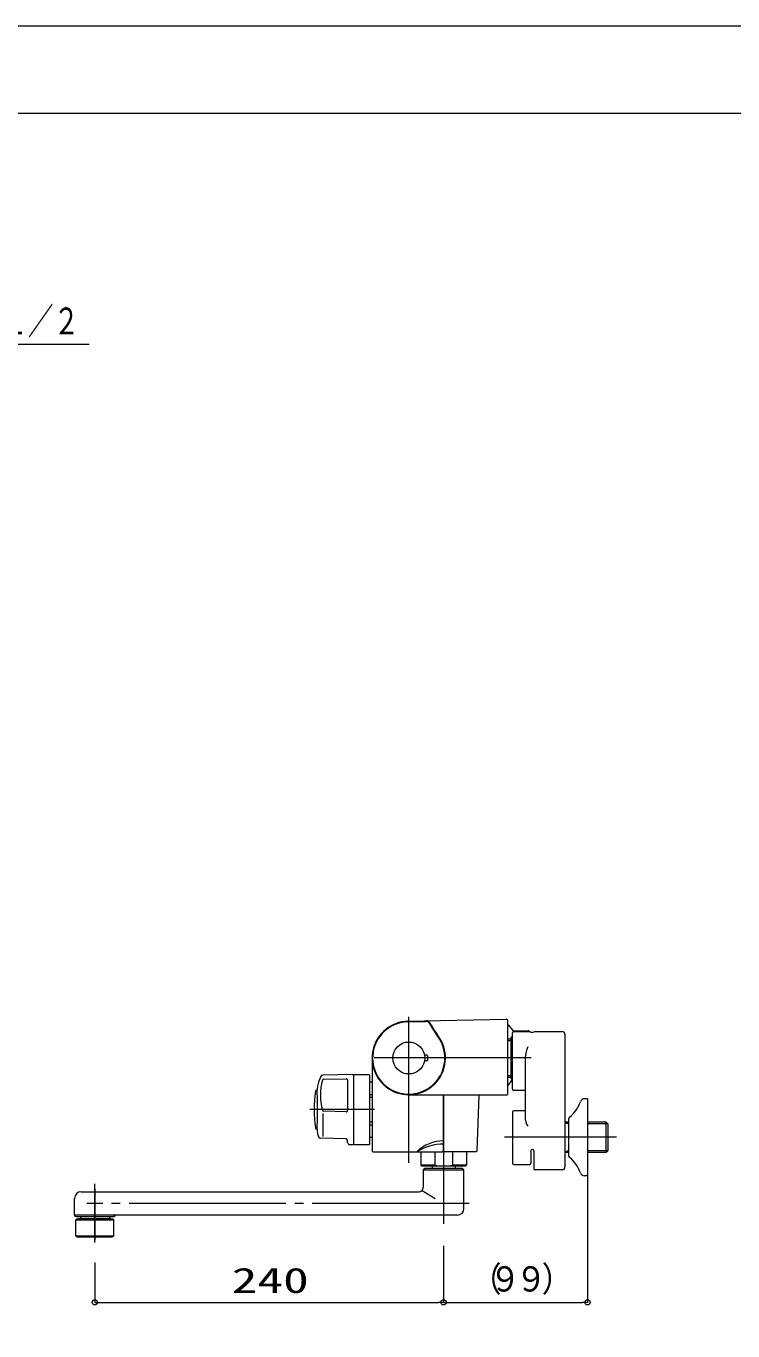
# Model space of a CAD drawing. Units: millimetres on the paper. Extents: x -305 to 305, y -152 to 152.
# Drawn here: x -28.6 to 52.4, y -1 to 148.5 of the extents above; entities that cross this region are included whole.
import ezdxf
from ezdxf.enums import TextEntityAlignment as Align

# ---------------------------------------------------------------- set-up
doc = ezdxf.new("R2010")
doc.units = ezdxf.units.MM
doc.linetypes.add('LONG_CHAIN', pattern=[21, 18, -1, 1, -1])
for name, color, linetype, lineweight in [('0-0_0', 7, 'Continuous', 9), ('0-1_VIEW0001', 7, 'Continuous', 9), ('0-3_図面枠', 3, 'Continuous', 9), ('0-4_DEFPOINTS', 7, 'Continuous', 9)]:
    doc.layers.add(name, color=color, linetype=linetype, lineweight=lineweight)
doc.styles.add('ＭＳ ゴシック', font='')
doc.styles.get('ＭＳ ゴシック').set_extended_font_data('MS Gothic')

# ---------------------------------------------------------------- blocks, each defined once
blk = doc.blocks.new('_ORIGIN')
at = {"layer": '0-0_0'}
blk.add_line((0, 0), (-1, 0), dxfattribs=at)
blk.add_circle((0, 0), 0.5, dxfattribs=at)
blk = doc.blocks.new('SYM0003')
at = {"layer": '0-0_0'}
for p, q in [((0, 0), (4.205, 3.626)), ((4.205, 3.626), (20.918, 3.626)), ((0, 0), (1.779, 2.615)), ((0, 0), (2.848, 1.375))]:
    blk.add_line(p, q, dxfattribs=at)
at = {"layer": '0-0_0', "style": 'ＭＳ ゴシック', "width": 0.7}
blk.add_text('ＰＪ１／２', height=3.079, dxfattribs=at).set_placement((5.061, 3.834), align=Align.BOTTOM_LEFT)

msp = doc.modelspace()

# ---------------------------------------------------------------- linework, layer by layer
at = {"layer": '0-1_VIEW0001'}
for p, q in [((15.15, 34.445), (26.425, 34.701)), ((15.151, 34.412), (17.218, 34.459)), ((15.152, 34.378), (17.219, 34.425)), ((26.596, 26.113), (26.596, 34.534)), ((26.612, 26.121), (26.612, 34.104)), ((26.637, 34.041), (27.182, 33.393)), ((27.129, 26.67), (27.129, 33.104)), ((27.207, 33.363), (27.207, 33.245)), ((27.245, 33.363), (28.946, 33.363)), ((27.296, 33.271), (29.079, 33.271)), ((29.029, 33.279), (29.029, 33.271)), ((29.746, 33.271), (32.829, 33.271)), ((33.162, 32.938), (33.162, 17.747)), ((26.612, 32.441), (26.946, 32.441)), ((26.612, 32.247), (26.946, 32.247)), ((26.946, 32.571), (26.946, 27.904)), ((11.046, 29.973), (11.046, 19.571)), ((17.308, 30.571), (17.116, 30.571)), ((17.392, 30.488), (17.392, 29.988)), ((28.579, 29.996), (28.579, 23.517)), ((17.308, 29.904), (17.116, 29.904)), ((8.814, 28.331), (5.38, 28.271)), ((5.503, 27.825), (8.063, 27.866)), ((8.232, 27.699), (8.232, 24.225)), ((8.899, 28.248), (8.899, 20.404)), ((10.682, 28.321), (8.982, 28.321)), ((10.732, 28.271), (10.732, 20.321)), ((10.732, 27.488), (11.046, 27.488)), ((26.612, 28.228), (26.946, 28.228)), ((26.612, 28.034), (26.946, 28.034)), ((27.114, 27.777), (26.612, 27.083)), ((4.732, 25.821), (4.732, 22.821)), ((10.732, 26.068), (11.046, 26.068)), ((10.732, 25.735), (11.046, 25.735)), ((15.246, 26.029), (26.512, 26.029)), ((19.246, 26.038), (19.246, 19.654)), ((19.246, 19.571), (19.246, 26.029)), ((23.279, 26.029), (23.053, 19.568)), ((26.612, 26.538), (26.596, 26.538)), ((28.579, 26.503), (27.296, 26.503)), ((35.746, 25.564), (35.412, 25.564)), ((35.746, 25.564), (35.746, 16.73)), ((8.06, 24.059), (5.501, 24.148)), ((27.129, 24.014), (27.129, 18.186)), ((28.579, 24.18), (27.296, 24.18)), ((5.38, 23.888), (5.38, 21.236)), ((10.732, 22.907), (11.046, 22.907)), ((10.732, 22.574), (11.046, 22.574)), ((33.496, 22.893), (33.162, 22.893)), ((33.498, 22.7), (33.162, 22.893)), ((33.579, 22.893), (33.498, 22.893)), ((33.498, 22.7), (33.498, 22.893)), ((33.579, 22.7), (33.498, 22.7)), ((33.579, 23.214), (33.579, 19.08)), ((37.885, 22.893), (35.746, 22.893)), ((38.079, 22.7), (35.746, 22.7)), ((37.885, 19.401), (37.885, 22.893)), ((38.079, 22.7), (37.885, 22.893)), ((38.079, 22.7), (38.079, 19.595)), ((7.987, 20.992), (5.114, 21.042)), ((10.732, 21.154), (11.046, 21.154)), ((8.232, 20.571), (8.232, 20.742)), ((8.482, 20.321), (8.816, 20.321)), ((8.982, 20.321), (10.732, 20.321)), ((11.129, 19.488), (19.079, 19.488)), ((16.621, 19.488), (16.621, 17.954)), ((22.97, 19.488), (19.196, 19.488)), ((20.27, 19.488), (20.27, 17.954)), ((21.871, 19.488), (21.871, 17.954)), ((29.246, 19.539), (29.246, 18.186)), ((29.579, 19.539), (29.579, 17.58)), ((33.498, 19.595), (33.162, 19.401)), ((33.579, 19.595), (33.498, 19.595)), ((33.498, 19.595), (33.498, 19.401)), ((38.079, 19.595), (35.746, 19.595)), ((38.079, 19.595), (37.885, 19.401)), ((16.704, 17.871), (16.621, 17.954)), ((21.871, 17.954), (20.27, 17.954)), ((21.871, 17.954), (21.787, 17.871)), ((27.296, 18.02), (29.079, 18.02)), ((33.496, 19.401), (33.162, 19.401)), ((33.579, 19.401), (33.498, 19.401)), ((37.885, 19.401), (35.746, 19.401)), ((16.704, 17.871), (21.787, 17.871)), ((16.912, 17.403), (21.579, 17.403)), ((21.412, 17.569), (17.079, 17.569)), ((17.921, 17.871), (17.921, 17.571)), ((20.571, 17.871), (20.571, 17.571)), ((21.412, 17.569), (21.579, 17.403)), ((21.579, 12.986), (21.579, 17.403)), ((32.829, 17.414), (29.746, 17.414)), ((35.746, 16.73), (35.412, 16.73)), ((35.746, 16.73), (35.746, 2.231)), ((16.766, 15.049), (18.271, 14.151)), ((-23.088, 12.236), (-23.088, 14.153)), ((-22.338, 14.903), (5.61, 14.903)), ((5.61, 14.903), (16.412, 14.903)), ((5.61, 12.236), (-23.104, 12.236)), ((-22.938, 12.069), (-18.571, 12.069)), ((-22.413, 12.069), (-22.413, 11.853)), ((-19.096, 12.069), (-19.096, 11.853)), ((-18.613, 12.236), (-18.404, 12.236)), ((20.829, 12.236), (5.61, 12.236)), ((-22.838, 11.769), (-22.921, 11.686)), ((-22.921, 11.686), (-18.588, 11.686)), ((-22.921, 9.853), (-22.921, 11.686)), ((-18.671, 11.769), (-22.838, 11.769)), ((-22.588, 11.769), (-22.588, 11.853)), ((-22.588, 11.853), (-18.921, 11.853)), ((-22.452, 11.769), (-22.452, 11.853)), ((-19.057, 11.769), (-19.057, 11.853)), ((-18.921, 11.769), (-18.921, 11.853)), ((-18.671, 11.769), (-18.588, 11.686)), ((-18.588, 9.853), (-18.588, 11.686)), ((-22.921, 9.853), (-18.588, 9.853)), ((-22.921, 9.853), (-22.754, 9.686)), ((-18.754, 9.686), (-22.754, 9.686)), ((-18.588, 9.853), (-18.754, 9.686)), ((19.246, 8.698), (19.246, 2.231)), ((-20.754, 6.806), (-20.754, 2.231)), ((19.246, 5.522), (19.246, 2.231)), ((-20.154, 2.231), (18.646, 2.231)), ((19.846, 2.231), (35.146, 2.231))]:
    msp.add_line(p, q, dxfattribs=at)
at = {"layer": '0-1_VIEW0001', "linetype": 'LONG_CHAIN'}
for p, q in [((15.246, 18.231), (15.246, 34.938)), ((29.275, 30.238), (10.546, 30.238)), ((11.306, 24.321), (3.91, 24.321)), ((39.079, 21.147), (26.212, 21.147)), ((19.246, 20.488), (19.246, 11.238)), ((-20.755, 9.093), (-20.755, 15.803)), ((-20.754, 15.268), (-20.754, 9.346)), ((22.162, 13.569), (-21.692, 13.569))]:
    msp.add_line(p, q, dxfattribs=at)
at = {"layer": '0-1_VIEW0001'}
for points in [[(18.221, 19.488), (18.221, 17.954), (16.621, 17.954)], [(29.246, 19.539), (29.273, 19.674), (29.351, 19.769), (29.412, 19.786), (29.503, 19.746), (29.567, 19.63), (29.579, 19.539)], [(17.079, 17.569), (16.912, 17.403), (16.912, 15.403)]]:
    msp.add_lwpolyline(points, dxfattribs=at)
msp.add_circle((15.246, 30.238), 1.833, dxfattribs=at)
for centre, radius, start, end in [((15.246, 30.238), 4.208, 91.29841, 32.00002), ((15.246, 30.238), 4.175, 91.3, 32), ((17.229, 33.959), 0.5, 33.13645, 91.3), ((17.229, 33.959), 0.466, 33.13645, 91.3), ((17.247, 33.992), 0.5, 33.14606, 91.29841), ((26.429, 34.534), 0.167, 0, 91.29841), ((15.246, 30.238), 4.141, 91.3, 32), ((-71.615, -24.039), 106.566, 32, 33.13645), ((-71.615, -24.039), 106.599, 32, 33.13645), ((-71.644, -24.057), 106.667, 32, 33.14606), ((26.529, 34.104), 0.0833, 0, 36.8699), ((26.529, 33.988), 0.0833, 0, 36.8699), ((26.573, 33.988), 0.0833, 40, 62.20512), ((27.296, 33.104), 0.167, 90, 180), ((27.245, 33.446), 0.0833, 220, 270), ((28.946, 33.279), 0.0833, 0, 90), ((29.079, 33.104), 0.167, 52.04897, 90), ((29.412, 33.683), 0.503, 242.69036, 297.30964), ((29.746, 33.104), 0.167, 90, 127.95103), ((32.829, 32.938), 0.333, 0, 90), ((26.529, 32.571), 0.0833, 323.1301, 0), ((27.946, 31.425), 1.521, 122.47872, 131.11209), ((32.146, 29.996), 3.567, 155.03261, 180), ((17.116, 30.654), 0.0833, 192.55586, 270), ((17.308, 30.488), 0.0833, 0, 90), ((17.308, 29.988), 0.0833, 270, 0), ((17.116, 29.821), 0.0833, 90, 167.44414), ((8.877, 26.249), 4.167, 153.101, 185.9), ((11.595, 25.988), 6.481, 164.65418, 195.36801), ((5.384, 28.021), 0.25, 91.001, 153.101), ((5.506, 27.659), 0.167, 90.89988, 164.65418), ((8.066, 27.699), 0.167, 0, 90.89988), ((8.816, 28.248), 0.0833, 0, 91.0008), ((8.982, 28.238), 0.0833, 90, 180), ((10.682, 28.271), 0.05, 0, 90), ((26.529, 27.904), 0.0833, 0, 36.8699), ((27.946, 29.05), 1.521, 228.88791, 237.52128), ((19.396, 24.321), 15, 171.958, 188.044), ((4.708, 26.397), 0.167, 92.507, 171.958), ((5.066, 18.238), 8.333, 92.36177, 92.507), ((26.512, 26.113), 0.0833, 270, 0), ((26.529, 26.121), 0.0833, 290.14577, 0), ((26.529, 26.288), 0.0833, 0, 36.8699), ((27.296, 26.67), 0.167, 180, 270), ((35.412, 25.064), 0.5, 90, 160.73454), ((5.507, 24.314), 0.167, 195.36801, 268.0057), ((8.066, 24.225), 0.167, 268.0057, 0), ((27.296, 24.014), 0.167, 90, 180), ((31.164, 26.549), 4, 309.14742, 340.73454), ((8.877, 22.393), 4.167, 174.101, 196.322), ((30.58, 23.517), 2.001, 180, 213.54955), ((33.879, 23.214), 0.3, 129.14742, 180), ((4.708, 22.246), 0.167, 188.044, 267.494), ((5.066, 30.405), 8.333, 267.494, 267.63796), ((5.118, 21.292), 0.25, 196.323, 269), ((7.982, 20.742), 0.25, 0, 89), ((8.482, 20.571), 0.25, 180.001, 270), ((8.816, 20.404), 0.0833, 270, 0), ((8.982, 20.404), 0.0833, 180, 270), ((11.129, 19.571), 0.0833, 180, 270), ((19.246, 16.322), 4.419, 90, 134.24602), ((19.246, 14.547), 5.824, 90, 121.96534), ((19.079, 19.654), 0.167, 270, 0), ((19.196, 19.654), 0.167, 249.51268, 270), ((19.329, 19.571), 0.0833, 180, 270), ((22.97, 19.571), 0.0833, 270, 358), ((19.246, 24.215), 6.344, 260.70283, 279.29717), ((27.296, 18.186), 0.167, 180, 270), ((29.079, 18.186), 0.167, 270, 0), ((33.879, 19.08), 0.3, 180, 230.85258), ((31.164, 15.746), 4, 19.26546, 50.85258), ((29.746, 17.58), 0.167, 180, 270), ((32.829, 17.747), 0.333, 270, 0), ((35.412, 17.23), 0.5, 199.26546, 270), ((16.412, 15.403), 0.5, 270, 0), ((-22.338, 14.153), 0.75, 90, 180), ((-22.938, 12.236), 0.167, 180, 270), ((-18.571, 12.236), 0.167, 270, 0), ((20.829, 12.986), 0.75, 270, 0)]:
    msp.add_arc(centre, radius, start, end, dxfattribs=at)
at = {"layer": '0-3_図面枠'}
msp.add_lwpolyline([(-291.017, -138.498), (108.983, -138.498), (108.983, 138.502), (-291.017, 138.502)], close=True, dxfattribs=at)
at = {"layer": '0-4_DEFPOINTS'}
msp.add_line((118.983, 148.502), (-301.017, 148.502), dxfattribs=at)

# ---------------------------------------------------------------- block references
at = {"layer": '0-1_VIEW0001'}
msp.add_blockref('SYM0003', (-42.314, 108.407), dxfattribs=at)
at = {"layer": '0-1_VIEW0001', "xscale": 0.6, "yscale": 0.6, "rotation": 180}
for p in [(-20.754, 2.231), (19.246, 2.231)]:
    msp.add_blockref('_ORIGIN', p, dxfattribs=at)
at = {"layer": '0-1_VIEW0001', "xscale": 0.6, "yscale": 0.6}
for p in [(19.246, 2.231), (35.746, 2.231)]:
    msp.add_blockref('_ORIGIN', p, dxfattribs=at)

# ---------------------------------------------------------------- texts
at = {"layer": '0-1_VIEW0001', "style": 'ＭＳ ゴシック'}
for s, width, p in [('240', 1.5, (-5.066, 2.44)), ('（', 0.9, (22.343, 2.605)), ('９', 0.9, (24.524, 2.605)), ('９', 0.9, (27.506, 2.605)), ('）', 0.9, (30.488, 2.605))]:
    msp.add_text(s, height=2.889, dxfattribs=dict(at, width=width)).set_placement(p, align=Align.BOTTOM_LEFT)

doc.saveas('drawing.dxf')
